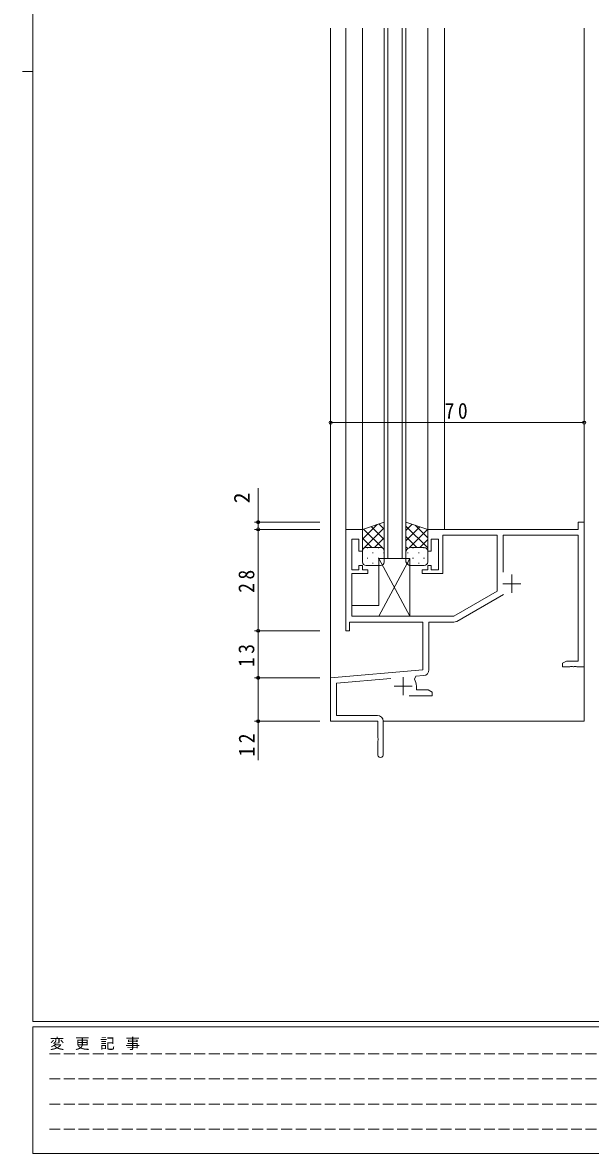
# Model space of a CAD drawing. Units: millimetres on the paper. Extents: x -420 to 373, y -297 to 267.
# Drawn here: x -420.5 to -263.8, y -297 to 15.4 of the extents above; entities that cross this region are included whole.
import ezdxf
from ezdxf.enums import TextEntityAlignment as Align

# ---------------------------------------------------------------- set-up
doc = ezdxf.new("R2010")
doc.units = ezdxf.units.MM
doc.linetypes.add('DASHED3', pattern=[4, 3, -1])
for name, color, linetype, lineweight in [('0-1_YKK_ZWAK', 7, 'Continuous', 9), ('0-3_YKK_11', 7, 'Continuous', 9), ('0-4_YKK_12', 2, 'Continuous', 9), ('0-5_YKK_13', 4, 'Continuous', 9), ('0-7_YKK_D', 6, 'Continuous', 9)]:
    doc.layers.add(name, color=color, linetype=linetype, lineweight=lineweight)
doc.styles.add('ＭＳ ゴシック', font='')
doc.styles.get('ＭＳ ゴシック').set_extended_font_data('MS Gothic')

msp = doc.modelspace()

# ---------------------------------------------------------------- linework, layer by layer
at = {"layer": '0-1_YKK_ZWAK'}
for p, q in [((-417.7, -260.6), (-417.7, 264.4)), ((-420.5, 1.9), (-417.7, 1.9)), ((352.3, -260.6), (-417.7, -260.6)), ((-417.7, -297), (-417.7, -262)), ((314.5, -262), (-417.7, -262)), ((-417.7, -297), (314.5, -297))]:
    msp.add_line(p, q, dxfattribs=at)
at = {"layer": '0-1_YKK_ZWAK', "linetype": 'DASHED3'}
for p, q in [((-413.101, -269.512), (-164.909, -269.512)), ((-413.101, -276.441), (-164.909, -276.441)), ((-413.101, -283.37), (-164.909, -283.37)), ((-413.101, -290.298), (-164.909, -290.298))]:
    msp.add_line(p, q, dxfattribs=at)
at = {"layer": '0-3_YKK_11'}
for p, q in [((-331.273, -124.616), (-326.673, -124.616)), ((-331.273, -152.616), (-331.273, -124.616)), ((-326.673, -124.616), (-326.673, -130.616)), ((-308.673, -124.616), (-267.103, -124.616)), ((-308.673, -130.616), (-308.673, -124.616)), ((-267.103, -122.616), (-265.473, -122.616)), ((-267.103, -124.616), (-267.103, -122.616)), ((-265.473, -122.616), (-265.473, -162.616)), ((-329.643, -127.316), (-329.643, -135.816)), ((-327.673, -127.316), (-329.643, -127.316)), ((-327.673, -130.616), (-327.673, -127.316)), ((-307.673, -127.316), (-307.673, -130.616)), ((-305.673, -127.316), (-307.673, -127.316)), ((-305.673, -135.816), (-305.673, -127.316)), ((-304.473, -126.246), (-304.473, -136.816)), ((-289.473, -126.246), (-304.473, -126.246)), ((-289.473, -141.687), (-289.473, -126.246)), ((-287.843, -126.246), (-287.843, -136.423)), ((-267.103, -126.246), (-287.843, -126.246)), ((-267.103, -160.986), (-267.103, -126.246)), ((-326.673, -130.616), (-327.673, -130.616)), ((-307.673, -130.616), (-308.673, -130.616)), ((-329.643, -135.816), (-327.673, -135.816)), ((-329.643, -136.816), (-329.643, -148.616)), ((-325.173, -136.816), (-329.643, -136.816)), ((-327.673, -134.616), (-326.673, -134.616)), ((-327.673, -135.816), (-327.673, -134.616)), ((-326.673, -134.616), (-326.673, -135.816)), ((-326.673, -135.816), (-325.173, -135.816)), ((-325.173, -135.816), (-325.173, -136.816)), ((-310.173, -135.816), (-308.673, -135.816)), ((-310.173, -136.816), (-310.173, -135.816)), ((-304.473, -136.816), (-310.173, -136.816)), ((-308.673, -134.616), (-307.673, -134.616)), ((-308.673, -135.816), (-308.673, -134.616)), ((-307.673, -134.616), (-307.673, -135.816)), ((-307.673, -135.816), (-305.673, -135.816)), ((-285.473, -137.116), (-285.473, -142.116)), ((-287.973, -139.616), (-282.973, -139.616)), ((-301.473, -148.616), (-289.473, -141.687)), ((-287.731, -142.564), (-300.665, -150.031)), ((-329.643, -148.616), (-301.473, -148.616)), ((-330.273, -152.616), (-331.273, -152.616)), ((-330.273, -150.246), (-330.273, -152.616)), ((-309.973, -150.246), (-330.273, -150.246)), ((-309.973, -163.385), (-309.973, -150.246)), ((-308.343, -150.246), (-308.343, -163.412)), ((-301.465, -150.246), (-308.343, -150.246)), ((-271.473, -161.616), (-270.382, -160.986)), ((-271.473, -162.616), (-271.473, -161.616)), ((-270.382, -160.986), (-267.103, -160.986)), ((-335.473, -165.616), (-309.973, -163.385)), ((-315.473, -165.416), (-315.473, -170.416)), ((-311.953, -165.194), (-312.334, -165.957)), ((-309.804, -165.006), (-311.953, -165.194)), ((-269.431, -162.616), (-271.473, -162.616)), ((-269.248, -162.496), (-269.431, -162.616)), ((-268.698, -162.496), (-269.248, -162.496)), ((-268.515, -162.616), (-268.698, -162.496)), ((-268.431, -162.616), (-268.515, -162.616)), ((-268.248, -162.496), (-268.431, -162.616)), ((-267.698, -162.496), (-268.248, -162.496)), ((-267.515, -162.616), (-267.698, -162.496)), ((-265.473, -162.616), (-267.515, -162.616)), ((-335.473, -177.616), (-335.473, -165.616)), ((-318.843, -165.797), (-333.843, -167.109)), ((-333.843, -167.109), (-333.843, -175.986)), ((-317.973, -167.916), (-312.973, -167.916)), ((-311.773, -167.916), (-311.773, -168.986)), ((-307.473, -170.616), (-313.823, -170.616)), ((-311.773, -168.986), (-308.564, -168.986)), ((-308.564, -168.986), (-307.473, -169.616)), ((-307.473, -169.616), (-307.473, -170.616)), ((-322.473, -177.616), (-335.473, -177.616)), ((-333.843, -175.986), (-322.573, -175.986)), ((-322.473, -182.157), (-322.473, -177.616)), ((-320.973, -177.586), (-320.973, -186.866)), ((-322.353, -182.341), (-322.473, -182.157)), ((-322.473, -183.074), (-322.353, -182.891)), ((-322.473, -186.866), (-322.473, -183.074)), ((-322.353, -182.891), (-322.353, -182.341))]:
    msp.add_line(p, q, dxfattribs=at)
for centre, radius, start, end in [((-301.465, -148.646), 1.6, 269.99997, 299.99997), ((-309.943, -163.412), 1.6, 275, 0), ((-315.473, -167.916), 3.7, 0, 31.9633), ((-322.573, -177.586), 1.6, 0, 89.99998), ((-321.723, -186.866), 0.75, 179.99998, 0)]:
    msp.add_arc(centre, radius, start, end, dxfattribs=at)
at = {"layer": '0-4_YKK_12'}
for p, q in [((-335.473, -177.616), (-335.473, 13.884)), ((-331.273, -124.916), (-331.273, 13.884)), ((-326.673, -125.116), (-326.673, 13.884)), ((-320.673, -132.616), (-320.673, 13.884)), ((-319.673, -132.616), (-319.673, 13.884)), ((-315.673, -132.616), (-315.673, 13.884)), ((-314.673, -132.616), (-314.673, 13.884)), ((-308.673, -124.916), (-308.673, 13.884)), ((-304.073, -124.616), (-304.073, 13.884)), ((-265.473, -122.616), (-265.473, 13.884)), ((-265.473, -124.016), (-265.473, -177.616)), ((-314.673, -132.616), (-320.673, -132.616)), ((-335.473, -177.616), (-322.773, -177.616)), ((-320.973, -177.616), (-265.473, -177.616))]:
    msp.add_line(p, q, dxfattribs=at)
at = {"layer": '0-5_YKK_13'}
for p, q in [((-320.673, -122.616), (-326.673, -124.616)), ((-326.673, -127.319), (-322.618, -123.264)), ((-326.673, -130.147), (-320.673, -124.147)), ((-326.673, -124.616), (-326.673, -130.616)), ((-320.673, -130.195), (-326.358, -124.511)), ((-320.673, -127.367), (-324.237, -123.803)), ((-320.673, -124.539), (-322.115, -123.096)), ((-320.673, -130.616), (-320.673, -122.616)), ((-314.673, -122.616), (-308.673, -124.616)), ((-314.673, -130.616), (-314.673, -122.616)), ((-314.673, -124.939), (-312.931, -123.196)), ((-308.673, -129.747), (-314.673, -123.747)), ((-314.673, -127.767), (-310.809, -123.903)), ((-313.762, -129.684), (-308.688, -124.611)), ((-308.673, -126.919), (-312.128, -123.464)), ((-308.673, -124.616), (-308.673, -130.616)), ((-324.081, -129.616), (-326.673, -127.024)), ((-323.313, -129.616), (-320.673, -126.976)), ((-311.633, -129.616), (-314.673, -126.576)), ((-310.865, -129.616), (-308.673, -127.424)), ((-326.488, -130.037), (-326.673, -129.852)), ((-326.673, -133.616), (-326.673, -130.616)), ((-325.673, -129.616), (-321.673, -129.616)), ((-325.673, -129.616), (-321.673, -129.616)), ((-325.353, -129.706), (-325.153, -129.706)), ((-323.938, -131.121), (-323.738, -131.121)), ((-322.323, -129.706), (-322.123, -129.706)), ((-320.908, -131.121), (-320.708, -131.121)), ((-320.878, -130.009), (-320.673, -129.804)), ((-320.673, -130.616), (-320.673, -133.616)), ((-314.176, -129.901), (-314.673, -129.404)), ((-314.673, -130.595), (-314.664, -130.586)), ((-314.673, -130.616), (-314.673, -133.616)), ((-314.038, -131.121), (-314.238, -131.121)), ((-309.673, -129.616), (-313.273, -129.616)), ((-309.673, -129.616), (-313.273, -129.616)), ((-312.623, -129.706), (-312.823, -129.706)), ((-311.008, -131.121), (-311.208, -131.121)), ((-309.593, -129.706), (-309.793, -129.706)), ((-308.723, -130.302), (-308.673, -130.252)), ((-308.673, -133.616), (-308.673, -130.616)), ((-325.353, -132.536), (-325.153, -132.536)), ((-323.938, -133.951), (-323.738, -133.951)), ((-322.323, -132.536), (-322.123, -132.536)), ((-313.643, -132.615), (-322.143, -148.616)), ((-313.643, -148.616), (-322.143, -132.615)), ((-322.143, -145.615), (-322.143, -132.615)), ((-320.908, -133.951), (-320.731, -133.951)), ((-314.038, -133.951), (-314.215, -133.951)), ((-312.623, -132.536), (-312.823, -132.536)), ((-311.008, -133.951), (-311.208, -133.951)), ((-309.593, -132.536), (-309.793, -132.536)), ((-321.673, -134.616), (-325.673, -134.616)), ((-313.273, -134.616), (-309.673, -134.616)), ((-329.643, -145.615), (-322.143, -145.615)), ((-329.643, -148.615), (-329.643, -145.615)), ((-329.643, -148.615), (-313.643, -148.616))]:
    msp.add_line(p, q, dxfattribs=at)
msp.add_lwpolyline([(-313.643, -148.616), (-313.643, -132.615), (-322.143, -132.615)], dxfattribs=at)
for centre, radius, start, end in [((-325.673, -130.616), 1, 89.99989, 179.99989), ((-325.673, -130.616), 1, 89.99989, 179.99989), ((-321.673, -130.616), 1, 359.99989, 89.99989), ((-321.673, -130.616), 1, 359.99989, 89.99989), ((-313.324, -131.024), 1.41, 87.93224, 163.14326), ((-313.324, -131.024), 1.41, 87.93224, 163.14326), ((-309.673, -130.616), 1, 0.00009, 90.00009), ((-309.673, -130.616), 1, 0.00009, 90.00009), ((-325.673, -133.616), 1, 179.99989, 269.99989), ((-321.673, -133.616), 1, 269.99989, 359.99989), ((-313.324, -133.207), 1.41, 196.85689, 272.0679), ((-309.673, -133.616), 1, 270.00009, 0.00009)]:
    msp.add_arc(centre, radius, start, end, dxfattribs=at)
at = {"layer": '0-7_YKK_D'}
for p, q in [((-335.473, -123.224), (-335.473, -94.122)), ((-335.473, -95.122), (-265.473, -95.122)), ((-265.473, -123.224), (-265.473, -94.122)), ((-338.473, -122.616), (-356.473, -122.616)), ((-338.473, -124.616), (-356.473, -124.616)), ((-338.473, -124.616), (-356.473, -124.616)), ((-355.473, -124.616), (-355.473, -152.616)), ((-338.473, -152.616), (-356.473, -152.616)), ((-338.473, -152.616), (-356.473, -152.616)), ((-355.473, -152.616), (-355.473, -165.616)), ((-338.473, -165.616), (-356.473, -165.616)), ((-338.473, -165.616), (-356.473, -165.616)), ((-355.473, -165.616), (-355.473, -177.616)), ((-338.473, -177.616), (-356.473, -177.616)), ((-355.473, -177.616), (-355.473, -188.356))]:
    msp.add_line(p, q, dxfattribs=at)
msp.add_lwpolyline([(-355.473, -113.215), (-355.473, -122.616), (-355.473, -124.616)], dxfattribs=at)
for centre in [(-335.473, -95.122), (-265.473, -95.122), (-355.473, -122.616), (-355.473, -124.616), (-355.473, -124.616), (-355.473, -152.616), (-355.473, -152.616), (-355.473, -165.616), (-355.473, -165.616), (-355.473, -177.616)]:
    msp.add_circle(centre, 0.425, dxfattribs=at)

# ---------------------------------------------------------------- texts
at = {"layer": '0-1_YKK_ZWAK', "insert": (-412.986, -268.447), "char_height": 2.933, "attachment_point": 7, "style": 'ＭＳ ゴシック'}
msp.add_mtext('\\T1.16;変\\~更\\~記\\~事', dxfattribs=at)
at = {"layer": '0-7_YKK_D', "color": 3, "style": 'ＭＳ ゴシック'}
msp.add_text('2', height=4.399, rotation=90, dxfattribs=at).set_placement((-356.473, -117.415), align=Align.BOTTOM_LEFT)
at = {"layer": '0-7_YKK_D', "color": 3, "insert": (-303.993, -94.122), "char_height": 4.399, "attachment_point": 7, "style": 'ＭＳ ゴシック'}
msp.add_mtext('\\T1.36;\\W0.9;70', dxfattribs=at)
at = {"layer": '0-7_YKK_D', "color": 3, "char_height": 4.399, "attachment_point": 7, "rotation": 90, "style": 'ＭＳ ゴシック'}
for s, insert in [('\\T1.36;\\W0.9;28', (-356.473, -142.136)), ('\\T1.36;\\W0.9;13', (-356.473, -162.636)), ('\\T1.36;\\W0.9;12', (-356.473, -187.356))]:
    msp.add_mtext(s, dxfattribs=dict(at, insert=insert))

doc.saveas('drawing.dxf')
